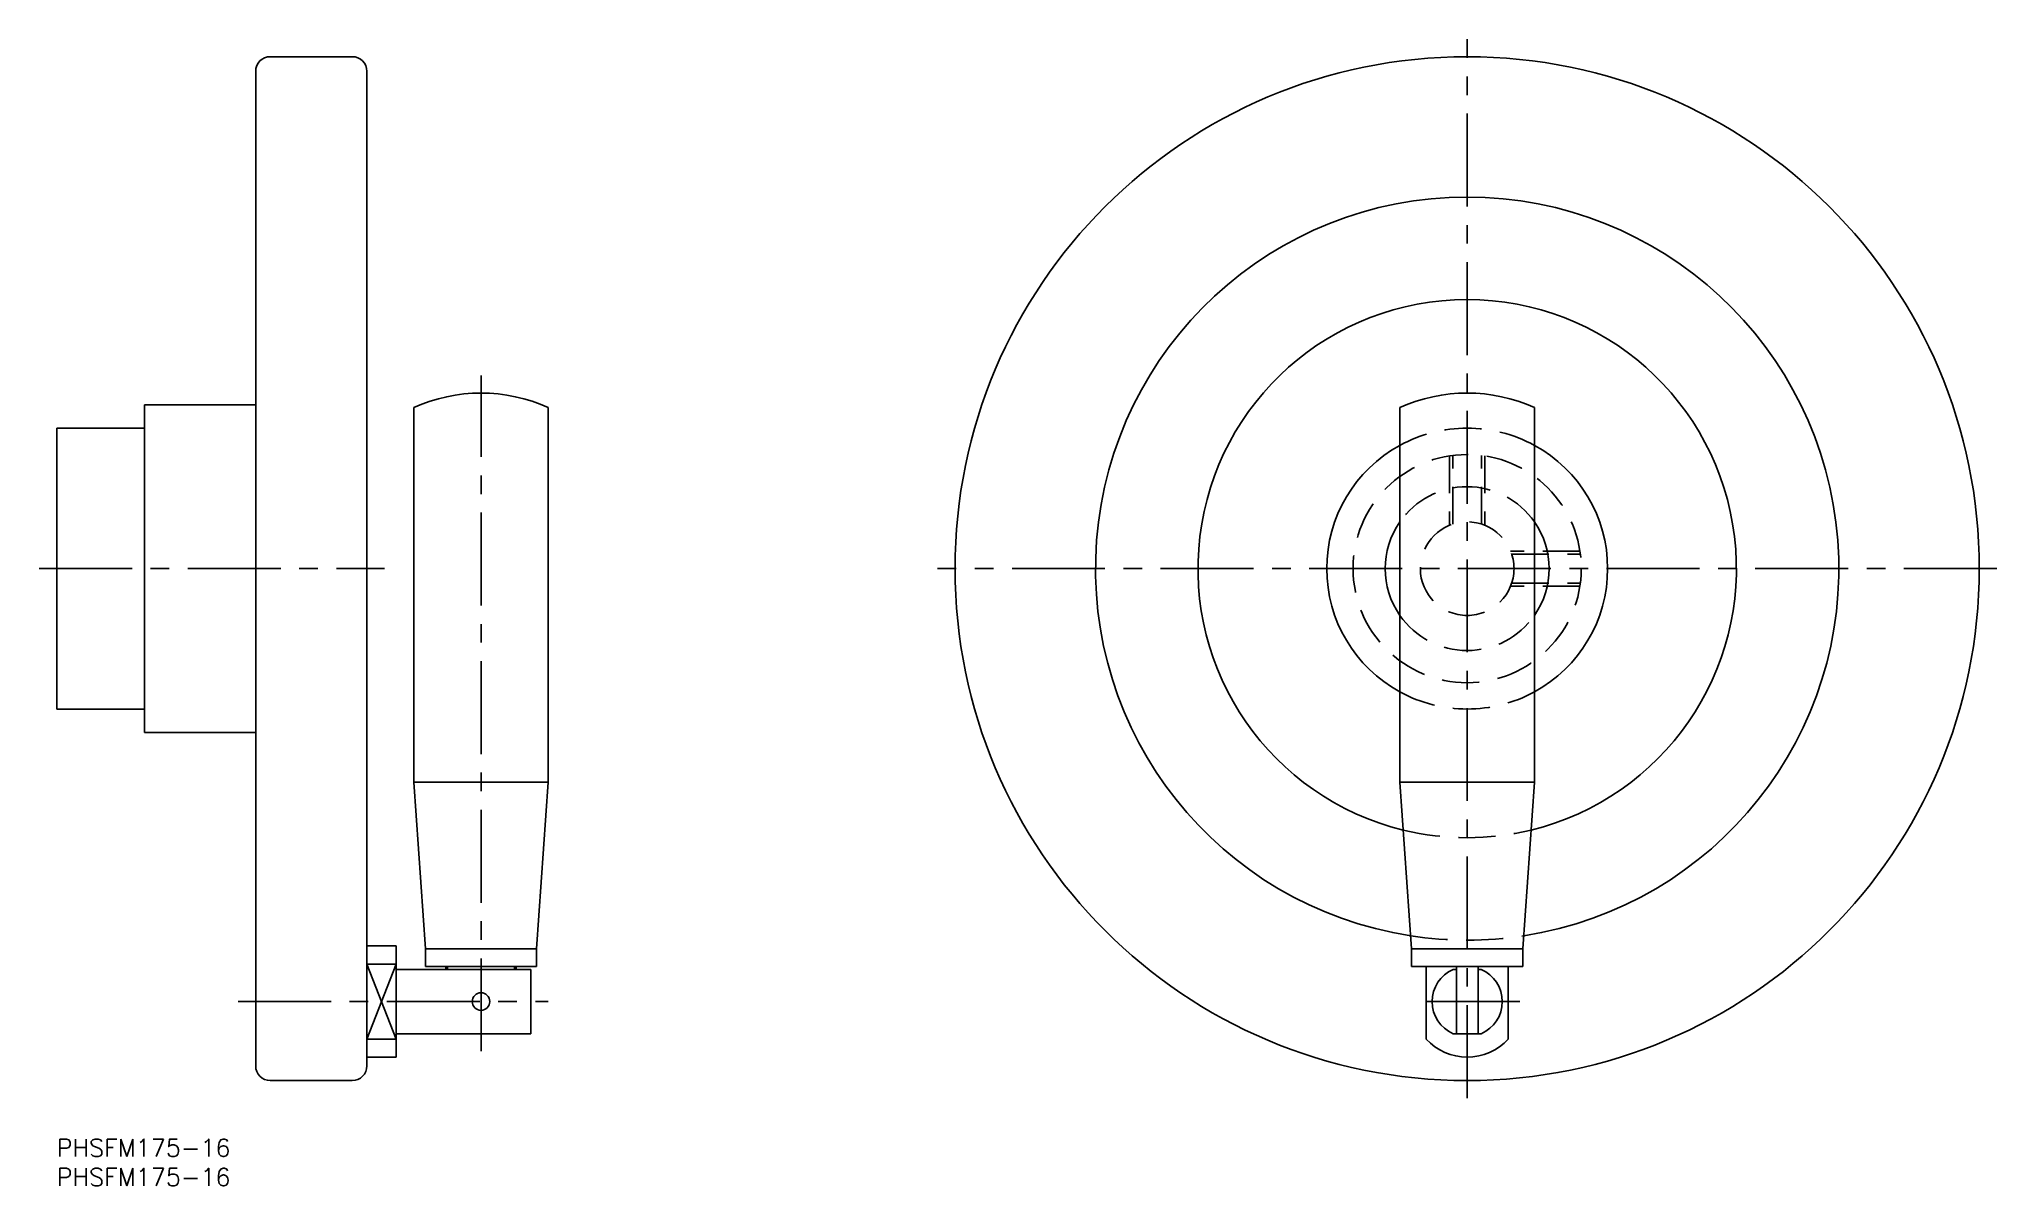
# Model space of a CAD drawing. Extents: x -3 to 332, y -8 to 188.
import ezdxf

# ---------------------------------------------------------------- set-up
doc = ezdxf.new("R2010")
doc.units = 0
doc.header["$LTSCALE"] = 0.5
doc.linetypes.add('CENTER', pattern=[50.8, 31.75, -6.35, 6.35, -6.35])
doc.linetypes.add('DASHED', pattern=[19.05, 12.7, -6.35])
for name, color, linetype in [('MSM_CENTER', 1, 'CENTER'), ('MSM_CONTINUOUS', 7, 'CONTINUOUS'), ('MSM_DASHED', 4, 'DASHED'), ('MSM_NARROW', 5, 'CONTINUOUS'), ('MSM_PART_NUMBER', 7, 'CONTINUOUS')]:
    doc.layers.add(name, color=color, linetype=linetype)
doc.styles.get("Standard").update_dxf_attribs({"font": 'txt.shx', "height": 3, "bigfont": 'bigfont.shx'})

# ---------------------------------------------------------------- blocks, each defined once
blk = doc.blocks.new('*U12')
at = {"layer": 'MSM_PART_NUMBER'}
blk.add_text('PHSFM175-16', height=3, dxfattribs=at).set_placement((0, -3))
blk = doc.blocks.new('*U13')
at = {"layer": 'MSM_PART_NUMBER'}
blk.add_text('PHSFM175-16', height=3, dxfattribs=at).set_placement((0, -8))

msp = doc.modelspace()

# ---------------------------------------------------------------- linework, layer by layer
at = {"layer": 'MSM_CENTER'}
for p, q in [((241, 7), (241, 188)), ((72.5, 15), (72.5, 130.5)), ((-3, 97.5), (56, 97.5)), ((331.5, 97.5), (150.5, 97.5)), ((31, 23.5), (84, 23.5)), ((250, 23.5), (232, 23.5))]:
    msp.add_line(p, q, dxfattribs=at)
at = {"layer": 'MSM_CONTINUOUS'}
for p, q in [((50.5, 185), (36.5, 185)), ((34, 182.5), (34, 12.5)), ((53, 12.5), (53, 182.5)), ((15, 69.5), (15, 125.5)), ((15, 125.5), (34, 125.5)), ((61, 61), (61, 125.05)), ((84, 125.05), (84, 61)), ((229.5, 125.05), (229.5, 61)), ((252.5, 61), (252.5, 125.05)), ((0, 121.5), (15, 121.5)), ((0, 73.5), (0, 121.5)), ((0, 73.5), (15, 73.5)), ((15, 69.5), (34, 69.5)), ((63, 32.5), (61, 61)), ((84, 61), (61, 61)), ((84, 61), (82, 32.5)), ((229.5, 61), (231.5, 32.5)), ((229.5, 61), (252.5, 61)), ((250.5, 32.5), (252.5, 61)), ((53, 33), (58, 33)), ((58, 14), (58, 33)), ((63, 29.5), (63, 32.5)), ((82, 32.5), (63, 32.5)), ((82, 32.5), (82, 29.5)), ((231.5, 32.5), (231.5, 29.5)), ((231.5, 32.5), (250.5, 32.5)), ((250.5, 29.5), (250.5, 32.5)), ((58, 29.92), (53, 29.92)), ((81, 29), (58, 29)), ((82, 29.5), (63, 29.5)), ((66.5, 29), (66.5, 29.5)), ((66.79, 29.5), (66.79, 29)), ((78.21, 29), (78.21, 29.5)), ((78.5, 29.5), (78.5, 29)), ((81, 18), (81, 29)), ((231.5, 29.5), (250.5, 29.5)), ((234, 29.5), (234, 17.08)), ((239.15, 29), (238.6, 29)), ((239.15, 29.5), (239.15, 18)), ((242.85, 18), (242.85, 29.5)), ((243.4, 29), (242.85, 29)), ((248, 17.08), (248, 29.5)), ((58, 17.08), (53, 17.08)), ((58, 18), (81, 18)), ((243.4, 18), (238.6, 18)), ((58, 14), (53, 14)), ((36.5, 10), (50.5, 10))]:
    msp.add_line(p, q, dxfattribs=at)
for centre, radius in [((241, 97.5), 87.5), ((72.5, 23.5), 1.5)]:
    msp.add_circle(centre, radius, dxfattribs=at)
for centre, radius, start, end in [((36.5, 182.5), 2.5, 90, 180), ((50.5, 182.5), 2.5, 360, 90), ((241, 97.5), 63.5, 278.7475, 261.2525), ((241, 97.5), 46, 283.7399, 256.2601), ((72.5, 99.3), 28.2, 65.9332, 114.0668), ((241, 99.3), 28.2, 65.9332, 114.0668), ((241, 97.5), 24, 118.631, 241.369), ((241, 97.5), 24, 298.631, 61.369), ((241, 97.5), 14, 145.2281, 214.7719), ((241, 97.5), 14, 325.2281, 34.7719), ((241, 23.5), 6, 113.5565, 246.4435), ((241, 23.5), 6, 293.5565, 66.4435), ((241, 23.5), 9.5, 222.5369, 317.4631), ((36.5, 12.5), 2.5, 180, 270), ((50.5, 12.5), 2.5, 270, 0)]:
    msp.add_arc(centre, radius, start, end, dxfattribs=at)
at = {"layer": 'MSM_DASHED'}
for p, q in [((238, 116.77), (238, 104.92)), ((238.54, 105.11), (238.54, 116.84)), ((243.46, 105.11), (243.46, 116.84)), ((244, 116.77), (244, 104.92)), ((260.27, 100.5), (248.42, 100.5)), ((248.61, 99.96), (260.34, 99.96)), ((260.27, 94.5), (248.42, 94.5)), ((248.61, 95.04), (260.34, 95.04))]:
    msp.add_line(p, q, dxfattribs=at)
for radius in [19.5, 8]:
    msp.add_circle((241, 97.5), radius, dxfattribs=at)
for radius, start, end in [(24, 61.369, 118.631), (14, 34.7719, 145.2281), (14, 214.7719, 325.2281), (24, 241.369, 298.631), (46, 256.2601, 283.7399), (63.5, 261.2525, 278.7475)]:
    msp.add_arc((241, 97.5), radius, start, end, dxfattribs=at)
at = {"layer": 'MSM_NARROW'}
for p, q in [((58, 17.08), (53, 29.92)), ((58, 29.92), (53, 17.08))]:
    msp.add_line(p, q, dxfattribs=at)

# ---------------------------------------------------------------- block references
at = {"layer": 'MSM_CONTINUOUS'}
for name in ['*U12', '*U13']:
    msp.add_blockref(name, (0, 0), dxfattribs=at)

doc.saveas('drawing.dxf')
